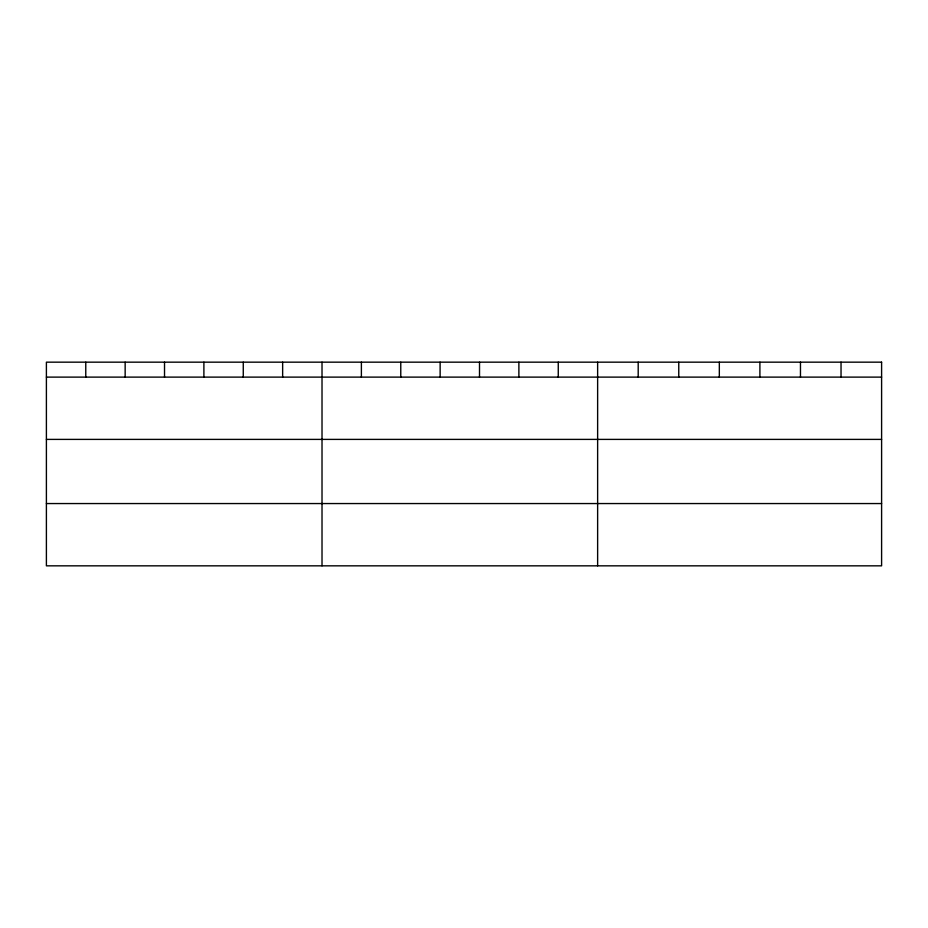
<?xml version="1.0" encoding="UTF-8"?>
<svg xmlns="http://www.w3.org/2000/svg" width="928" height="928" viewBox="0 0 928 928"><rect width="100%" height="100%" fill="white"/><g stroke="black" fill="none" stroke-linecap="round" stroke-linejoin="round"><path stroke-width="1.39" d="M46.4 377.116L881.6 377.116M46.4 439.396L881.6 439.396M46.4 503.556L881.6 503.556M841.035 362.164L841.035 377.116M800.47 362.164L800.47 377.116M759.904 362.164L759.904 377.116M719.328 362.164L719.328 377.116M678.762 362.164L678.762 377.116M638.197 362.164L638.197 377.116M597.632 362.164L597.632 565.836M558.262 362.164L558.262 377.116M518.88 362.164L518.88 377.116M479.509 362.164L479.509 377.116M440.139 362.164L440.139 377.116M400.768 362.164L400.768 377.116M361.386 362.164L361.386 377.116M322.016 362.164L322.016 565.836M282.646 362.164L282.646 377.116M243.264 362.164L243.264 377.116M203.893 362.164L203.893 377.116M164.523 362.164L164.523 377.116M125.152 362.164L125.152 377.116M85.77 362.164L85.77 377.116M881.6 362.164L46.4 362.164L46.4 565.836L881.6 565.836L881.6 362.164"/></g></svg>
